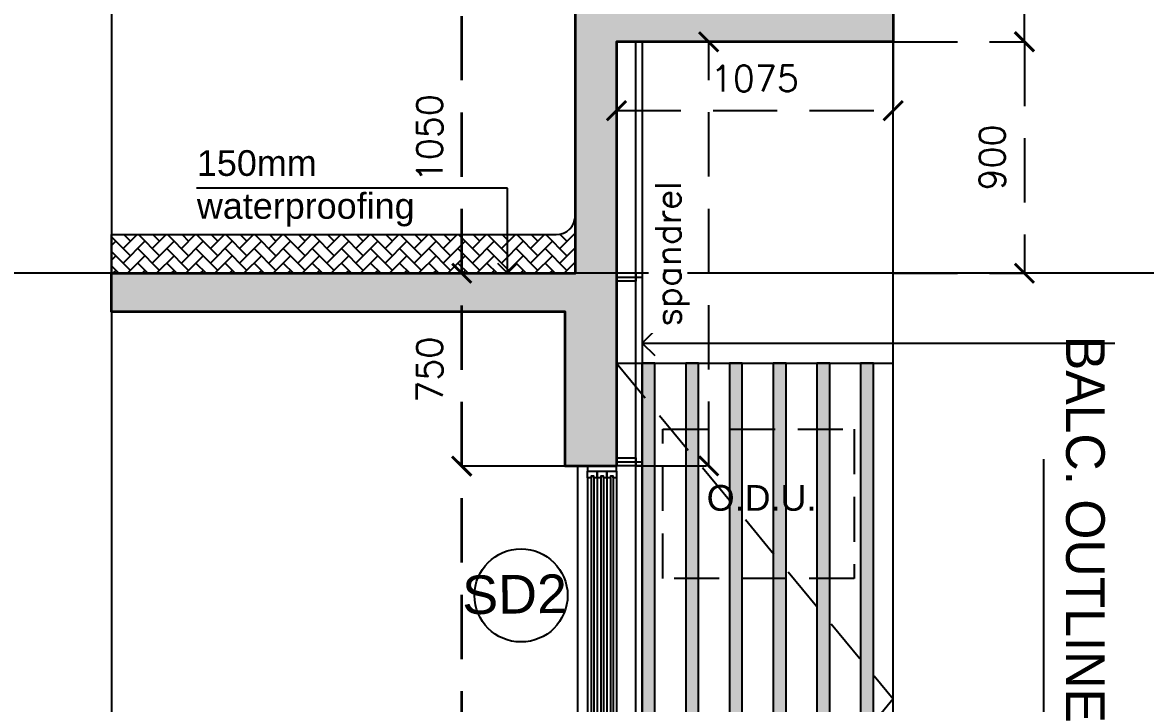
# Model space of a CAD drawing. Header units: millimetres. Extents: x 1066295 to 1300022, y -5734212 to -5454663.
# Drawn here: x 1138809 to 1143175, y -5592867 to -5590218 of the extents above; entities that cross this region are included whole.
import ezdxf
from ezdxf.enums import TextEntityAlignment as Align

# ---------------------------------------------------------------- set-up
doc = ezdxf.new("R2010")
doc.units = ezdxf.units.MM
doc.header["$LTSCALE"] = 1000
doc.header["$MEASUREMENT"] = 0
for name, pattern in [('AUDIT_D_120904163729-0', [0]), ('T9_PROFILE SECTIONS$0$( Hidden )', [0.375, 0.25, -0.125]), ('T9_PROFILE SECTIONS$0$AUDIT_D_120904163729-0', [0]), ('T9_PROFILE SECTIONS$0$HIDDEN', [0.375, 0.25, -0.125]), ('T9_PROFILE SECTIONS$0$HIDDEN2', [0.1875, 0.125, -0.0625]), ('T9_PROFILE SECTIONS$0$T10(T7 IS SIMILAR BUT MIRROR) - DIMENSION & TEXTING$0$HIDDEN', [0.375, 0.25, -0.125]), ('T9_PROFILE SECTIONS$0$T8_PROFILE SECTIONS$0$PHANTOM2', [1.25, 0.625, -0.125, 0.125, -0.125, 0.125, -0.125])]:
    doc.linetypes.add(name, pattern=pattern)
doc.layers.get('0').update_dxf_attribs({"linetype": 'AUDIT_D_120904163729-0'})
for name, color, linetype in [('T9_PROFILE SECTIONS$0$a-alu frame', 4, 'Continuous'), ('T9_PROFILE SECTIONS$0$a-ele', 8, 'Continuous'), ('T9_PROFILE SECTIONS$0$A-SUNK SLAB', 251, 'T9_PROFILE SECTIONS$0$AUDIT_D_120904163729-0'), ('T9_PROFILE SECTIONS$0$a-window', 5, 'Continuous'), ('T9_PROFILE SECTIONS$0$Elev 01', 8, 'Continuous'), ('T9_PROFILE SECTIONS$0$ELEV 5', 8, 'Continuous'), ('T9_PROFILE SECTIONS$0$HATCH 150', 8, 'Continuous'), ('T9_PROFILE SECTIONS$0$Leader', 2, 'T9_PROFILE SECTIONS$0$AUDIT_D_120904163729-0'), ('T9_PROFILE SECTIONS$0$LEVEL', 7, 'Continuous'), ('T9_PROFILE SECTIONS$0$T10(T7 IS SIMILAR BUT MIRROR) - DIMENSION & TEXTING$0$A-DIMENSIONS', 2, 'T9_PROFILE SECTIONS$0$T10(T7 IS SIMILAR BUT MIRROR) - DIMENSION & TEXTING$0$HIDDEN'), ('T9_PROFILE SECTIONS$0$T8_PROFILE SECTIONS$0$A-BUILDING LINE TURNS HERE', 252, 'T9_PROFILE SECTIONS$0$T8_PROFILE SECTIONS$0$PHANTOM2'), ('T9_PROFILE SECTIONS$0$TEXT ROOM', 7, 'Continuous'), ('T9_PROFILE SECTIONS$0$TYPICAL UNITS$0$a-door-no', 104, 'Continuous')]:
    doc.layers.add(name, color=color, linetype=linetype)
for name, color, linetype, lineweight in [('T9_PROFILE SECTIONS$0$A-DIMENSION', 2, 'Continuous', 35), ('T9_PROFILE SECTIONS$0$A-SLAB', 3, 'Continuous', 35), ('T9_PROFILE SECTIONS$0$a-Text', 4, 'Continuous', 0), ('T9_PROFILE SECTIONS$0$R0-18-10-2014-T1-1st Podium Floor Plan$0$Text', 7, 'Continuous', 0)]:
    doc.layers.add(name, color=color, linetype=linetype, lineweight=lineweight)
doc.styles.add('T9_PROFILE SECTIONS$0$ARIAL ARROW', font='arial.ttf')
doc.styles.add('T9_PROFILE SECTIONS$0$Romans 1', font='romans.shx', dxfattribs={"height": 100})
doc.styles.add('T9_PROFILE SECTIONS$0$STANDARD', font='GOTHIC.TTF')
doc.styles.add('T9_PROFILE SECTIONS$0$TYPICAL UNITS$0$LODHA STANDERD', font='sanss___.ttf')
doc.dimstyles.new('T9_PROFILE SECTIONS$0$ALPINE S', dxfattribs={"dimscale": 0, "dimtxt": 100, "dimasz": 75, "dimexe": 0, "dimexo": 0, "dimgap": 75, "dimtad": 1, "dimdec": 0, "dimzin": 0, "dimdsep": 46, "dimtxsty": 'T9_PROFILE SECTIONS$0$Romans 1', "dimblk": 'T9_PROFILE SECTIONS$0$_ArchTick', "dimcen": 0.09, "dimclrd": 256, "dimclre": 256, "dimclrt": 7, "dimadec": 0, "dimazin": 0, "dimtfac": 1, "dimtdec": 0, "dimtofl": 0, "dimtmove": 1, "dimatfit": 0, "dimldrblk": 'T9_PROFILE SECTIONS$0$_Open90', "dimfxl": 1, "dimtolj": 1, "dimtzin": 0, "dimarcsym": 0})

# ---------------------------------------------------------------- blocks, each defined once
blk = doc.blocks.new('T9_PROFILE SECTIONS$0$A$C04612184')
at = {"layer": 'T9_PROFILE SECTIONS$0$LEVEL', "color": 8, "linetype": 'T9_PROFILE SECTIONS$0$HIDDEN2', "ltscale": 5}
blk.add_line((89.81805045481178, 100.7149999309413), (-67.8270701303311, 100.7149999309413), dxfattribs=at)
blk = doc.blocks.new('T9_PROFILE SECTIONS$0$_ArchTick')
at = {"color": 0, "linetype": 'ByBlock', "const_width": 0.15}
blk.add_lwpolyline([(-0.5, -0.5), (0.5, 0.5)], dxfattribs=at)
blk = doc.blocks.new('*D286')
at = {"layer": 'T9_PROFILE SECTIONS$0$A-DIMENSION', "linetype": 'T9_PROFILE SECTIONS$0$HIDDEN', "lineweight": -2, "transparency": 16777216}
for p, q in [((1142463.057407923, -5588795.054033476), (1142262.165344767, -5588795.054033476)), ((1142463.057407923, -5589545.054033476), (1142262.165344767, -5589545.054033476))]:
    blk.add_line(p, q, dxfattribs=at)
at = {"layer": 'T9_PROFILE SECTIONS$0$A-DIMENSION', "linetype": 'T9_PROFILE SECTIONS$0$HIDDEN', "transparency": 16777216}
blk.add_line((1142262.165344767, -5589545.054033476), (1142262.165344767, -5588795.054033476), dxfattribs=at)
at = {"layer": 'T9_PROFILE SECTIONS$0$A-DIMENSION', "linetype": 'ByBlock', "transparency": 16777216, "xscale": 75, "yscale": 75, "zscale": 75}
for p, rotation in [((1142262.165344767, -5588795.054033476), 90), ((1142262.165344767, -5589545.054033476), 270)]:
    blk.add_blockref('T9_PROFILE SECTIONS$0$_ArchTick', p, dxfattribs=dict(at, rotation=rotation))
at = {"layer": 'T9_PROFILE SECTIONS$0$A-DIMENSION', "color": 7, "linetype": 'ByBlock', "transparency": 16777216, "insert": (1142137.165344766, -5589170.054033475), "char_height": 100, "attachment_point": 5, "rotation": 90, "style": 'T9_PROFILE SECTIONS$0$Romans 1'}
blk.add_mtext('\\A1;750', dxfattribs=at)
blk = doc.blocks.new('T9_PROFILE SECTIONS$0$_Open90')
at = {"color": 0, "linetype": 'ByBlock', "lineweight": -2}
for p, q in [((0, 0), (-1, 0)), ((-0.5, 0.5), (0, 0)), ((0, 0), (-0.5, -0.5))]:
    blk.add_line(p, q, dxfattribs=at)
blk = doc.blocks.new('T9_PROFILE SECTIONS$0$TYPICAL UNITS$0$B-flat-33')
at = {"layer": 'T9_PROFILE SECTIONS$0$TYPICAL UNITS$0$a-door-no'}
blk.add_ellipse((14107.61507096316, 1401.53111237858), major_axis=(0.02899166201322233, -181.0162510421596), ratio=0.9999894850701674, dxfattribs=at)
at = {"layer": 'T9_PROFILE SECTIONS$0$TYPICAL UNITS$0$a-door-no', "style": 'T9_PROFILE SECTIONS$0$TYPICAL UNITS$0$LODHA STANDERD', "oblique": 1.577147961390024e-05, "width": 0.9999894886737732}
blk.add_attdef('OP1', text='', height=149.9999997297267, rotation=0.7592242381622432, dxfattribs=at).set_placement((14117.02385249914, 1331.605178014608), align=Align.CENTER)
blk = doc.blocks.new('*D293')
at = {"layer": 'T9_PROFILE SECTIONS$0$A-DIMENSION', "linetype": 'T9_PROFILE SECTIONS$0$HIDDEN', "lineweight": -2, "transparency": 16777216}
for p, q in [((1142663.949498663, -5589545.054033822), (1142262.165372352, -5589545.054033822)), ((1142663.949499941, -5591795.054033622), (1142262.165372352, -5591795.054033622))]:
    blk.add_line(p, q, dxfattribs=at)
at = {"layer": 'T9_PROFILE SECTIONS$0$A-DIMENSION', "linetype": 'T9_PROFILE SECTIONS$0$HIDDEN', "transparency": 16777216}
blk.add_line((1142262.165372352, -5591795.054033622), (1142262.165372352, -5589545.054033822), dxfattribs=at)
at = {"layer": 'T9_PROFILE SECTIONS$0$A-DIMENSION', "linetype": 'ByBlock', "transparency": 16777216, "xscale": 75, "yscale": 75, "zscale": 75}
for p, rotation in [((1142262.165372352, -5589545.054033822), 90), ((1142262.165372352, -5591795.054033622), 270)]:
    blk.add_blockref('T9_PROFILE SECTIONS$0$_ArchTick', p, dxfattribs=dict(at, rotation=rotation))
at = {"layer": 'T9_PROFILE SECTIONS$0$A-DIMENSION', "color": 7, "linetype": 'ByBlock', "transparency": 16777216, "insert": (1142137.16537235, -5590670.054033721), "char_height": 100, "attachment_point": 5, "rotation": 90, "style": 'T9_PROFILE SECTIONS$0$Romans 1'}
blk.add_mtext('\\A1;2250', dxfattribs=at)
blk = doc.blocks.new('*D294')
at = {"layer": 'T9_PROFILE SECTIONS$0$A-DIMENSION', "linetype": 'T9_PROFILE SECTIONS$0$HIDDEN', "lineweight": -2, "transparency": 16777216}
for p, q in [((1142463.05763383, -5587745.073302362), (1142262.165570675, -5587745.073302362)), ((1142463.05763383, -5588795.054501818), (1142262.165570675, -5588795.054501818))]:
    blk.add_line(p, q, dxfattribs=at)
at = {"layer": 'T9_PROFILE SECTIONS$0$A-DIMENSION', "linetype": 'T9_PROFILE SECTIONS$0$HIDDEN', "transparency": 16777216}
blk.add_line((1142262.165570675, -5588795.054501818), (1142262.165570675, -5587745.073302362), dxfattribs=at)
at = {"layer": 'T9_PROFILE SECTIONS$0$A-DIMENSION', "linetype": 'ByBlock', "transparency": 16777216, "xscale": 75, "yscale": 75, "zscale": 75}
for p, rotation in [((1142262.165570675, -5587745.073302362), 90), ((1142262.165570675, -5588795.054501818), 270)]:
    blk.add_blockref('T9_PROFILE SECTIONS$0$_ArchTick', p, dxfattribs=dict(at, rotation=rotation))
at = {"layer": 'T9_PROFILE SECTIONS$0$A-DIMENSION', "color": 7, "linetype": 'ByBlock', "transparency": 16777216, "insert": (1142137.165570673, -5588270.063902089), "char_height": 100, "attachment_point": 5, "rotation": 90, "style": 'T9_PROFILE SECTIONS$0$Romans 1'}
blk.add_mtext('\\A1;1050', dxfattribs=at)
blk = doc.blocks.new('*D296')
at = {"layer": 'T9_PROFILE SECTIONS$0$T10(T7 IS SIMILAR BUT MIRROR) - DIMENSION & TEXTING$0$A-DIMENSIONS', "linetype": 'T9_PROFILE SECTIONS$0$HIDDEN', "lineweight": -2, "transparency": 16777216}
for p, q in [((1143938.949485512, -5587895.121548835), (1144449.588800695, -5587895.121548835)), ((1143938.949485463, -5588795.054026111), (1144449.588800695, -5588795.054026111))]:
    blk.add_line(p, q, dxfattribs=at)
at = {"layer": 'T9_PROFILE SECTIONS$0$T10(T7 IS SIMILAR BUT MIRROR) - DIMENSION & TEXTING$0$A-DIMENSIONS', "lineweight": -2, "transparency": 16777216}
blk.add_line((1144449.588800695, -5587895.121548835), (1144449.588800695, -5588795.054026111), dxfattribs=at)
at = {"layer": 'T9_PROFILE SECTIONS$0$T10(T7 IS SIMILAR BUT MIRROR) - DIMENSION & TEXTING$0$A-DIMENSIONS', "linetype": 'ByBlock', "lineweight": -2, "transparency": 16777216, "xscale": 75, "yscale": 75, "zscale": 75}
for p, rotation in [((1144449.588800695, -5587895.121548835), 90), ((1144449.588800695, -5588795.054026111), 270)]:
    blk.add_blockref('T9_PROFILE SECTIONS$0$_ArchTick', p, dxfattribs=dict(at, rotation=rotation))
at = {"layer": 'T9_PROFILE SECTIONS$0$T10(T7 IS SIMILAR BUT MIRROR) - DIMENSION & TEXTING$0$A-DIMENSIONS', "color": 7, "linetype": 'ByBlock', "transparency": 16777216, "insert": (1144324.588800694, -5588345.087787472), "char_height": 100, "attachment_point": 5, "rotation": 90, "style": 'T9_PROFILE SECTIONS$0$Romans 1', "bg_fill": 3, "box_fill_scale": 1.25, "bg_fill_color": 256, "bg_fill_true_color": 13158600, "bg_fill_transparency": 0}
blk.add_mtext('\\A1;900', dxfattribs=at)
blk = doc.blocks.new('*D297')
at = {"layer": 'T9_PROFILE SECTIONS$0$T10(T7 IS SIMILAR BUT MIRROR) - DIMENSION & TEXTING$0$A-DIMENSIONS', "linetype": 'T9_PROFILE SECTIONS$0$HIDDEN', "lineweight": -2, "transparency": 16777216}
for p, q in [((1143938.949485463, -5586795.613455907), (1144449.588800695, -5586795.613455907)), ((1143938.949485512, -5587895.121548835), (1144449.588800695, -5587895.121548835))]:
    blk.add_line(p, q, dxfattribs=at)
at = {"layer": 'T9_PROFILE SECTIONS$0$T10(T7 IS SIMILAR BUT MIRROR) - DIMENSION & TEXTING$0$A-DIMENSIONS', "lineweight": -2, "transparency": 16777216}
blk.add_line((1144449.588800695, -5587895.121548835), (1144449.588800695, -5586795.613455907), dxfattribs=at)
at = {"layer": 'T9_PROFILE SECTIONS$0$T10(T7 IS SIMILAR BUT MIRROR) - DIMENSION & TEXTING$0$A-DIMENSIONS', "linetype": 'ByBlock', "lineweight": -2, "transparency": 16777216, "xscale": 75, "yscale": 75, "zscale": 75}
for p, rotation in [((1144449.588800695, -5586795.613455907), 90), ((1144449.588800695, -5587895.121548835), 270)]:
    blk.add_blockref('T9_PROFILE SECTIONS$0$_ArchTick', p, dxfattribs=dict(at, rotation=rotation))
at = {"layer": 'T9_PROFILE SECTIONS$0$T10(T7 IS SIMILAR BUT MIRROR) - DIMENSION & TEXTING$0$A-DIMENSIONS', "color": 7, "linetype": 'ByBlock', "transparency": 16777216, "insert": (1144324.588800694, -5587345.367502371), "char_height": 100, "attachment_point": 5, "rotation": 90, "style": 'T9_PROFILE SECTIONS$0$Romans 1', "bg_fill": 3, "box_fill_scale": 1.25, "bg_fill_color": 256, "bg_fill_true_color": 13158600, "bg_fill_transparency": 0}
blk.add_mtext('\\A1;1100', dxfattribs=at)
blk = doc.blocks.new('*D299')
at = {"layer": 'T9_PROFILE SECTIONS$0$T10(T7 IS SIMILAR BUT MIRROR) - DIMENSION & TEXTING$0$A-DIMENSIONS', "linetype": 'T9_PROFILE SECTIONS$0$HIDDEN', "lineweight": -2, "transparency": 16777216}
for p, q in [((1142863.949472351, -5587895.121548831), (1142863.949472351, -5588162.937791999)), ((1143938.949485509, -5587895.121548833), (1143938.949485509, -5588162.937791999))]:
    blk.add_line(p, q, dxfattribs=at)
at = {"layer": 'T9_PROFILE SECTIONS$0$T10(T7 IS SIMILAR BUT MIRROR) - DIMENSION & TEXTING$0$A-DIMENSIONS', "lineweight": -2, "transparency": 16777216}
blk.add_line((1142863.949472351, -5588162.937791999), (1143938.949485509, -5588162.937791999), dxfattribs=at)
at = {"layer": 'T9_PROFILE SECTIONS$0$T10(T7 IS SIMILAR BUT MIRROR) - DIMENSION & TEXTING$0$A-DIMENSIONS', "linetype": 'ByBlock', "lineweight": -2, "transparency": 16777216, "xscale": 75, "yscale": 75, "zscale": 75, "rotation": 180}
blk.add_blockref('T9_PROFILE SECTIONS$0$_ArchTick', (1142863.949472351, -5588162.937791999), dxfattribs=at)
at = {"layer": 'T9_PROFILE SECTIONS$0$T10(T7 IS SIMILAR BUT MIRROR) - DIMENSION & TEXTING$0$A-DIMENSIONS', "linetype": 'ByBlock', "lineweight": -2, "transparency": 16777216, "xscale": 75, "yscale": 75, "zscale": 75}
blk.add_blockref('T9_PROFILE SECTIONS$0$_ArchTick', (1143938.949485509, -5588162.937791999), dxfattribs=at)
at = {"layer": 'T9_PROFILE SECTIONS$0$T10(T7 IS SIMILAR BUT MIRROR) - DIMENSION & TEXTING$0$A-DIMENSIONS', "color": 7, "linetype": 'ByBlock', "transparency": 16777216, "insert": (1143401.44947893, -5588037.937791999), "char_height": 100, "attachment_point": 5, "style": 'T9_PROFILE SECTIONS$0$Romans 1', "bg_fill": 3, "box_fill_scale": 1.25, "bg_fill_color": 256, "bg_fill_true_color": 13158600, "bg_fill_transparency": 0}
blk.add_mtext('\\A1;1075', dxfattribs=at)
blk = doc.blocks.new('*D304')
at = {"layer": 'T9_PROFILE SECTIONS$0$T10(T7 IS SIMILAR BUT MIRROR) - DIMENSION & TEXTING$0$A-DIMENSIONS', "linetype": 'T9_PROFILE SECTIONS$0$HIDDEN', "lineweight": -2, "transparency": 16777216}
for p, q in [((1142963.981636006, -5587895.121548833), (1143222.162194503, -5587895.121548833)), ((1142963.981636003, -5589544.330346163), (1143222.162194503, -5589544.330346163))]:
    blk.add_line(p, q, dxfattribs=at)
at = {"layer": 'T9_PROFILE SECTIONS$0$T10(T7 IS SIMILAR BUT MIRROR) - DIMENSION & TEXTING$0$A-DIMENSIONS', "lineweight": -2, "transparency": 16777216}
blk.add_line((1143222.162194503, -5589544.330346163), (1143222.162194503, -5587895.121548833), dxfattribs=at)
at = {"layer": 'T9_PROFILE SECTIONS$0$T10(T7 IS SIMILAR BUT MIRROR) - DIMENSION & TEXTING$0$A-DIMENSIONS', "linetype": 'ByBlock', "lineweight": -2, "transparency": 16777216, "xscale": 75, "yscale": 75, "zscale": 75}
for p, rotation in [((1143222.162194503, -5587895.121548833), 90), ((1143222.162194503, -5589544.330346163), 270)]:
    blk.add_blockref('T9_PROFILE SECTIONS$0$_ArchTick', p, dxfattribs=dict(at, rotation=rotation))
at = {"layer": 'T9_PROFILE SECTIONS$0$T10(T7 IS SIMILAR BUT MIRROR) - DIMENSION & TEXTING$0$A-DIMENSIONS', "color": 7, "linetype": 'ByBlock', "transparency": 16777216, "insert": (1143080.495527835, -5588719.725947497), "char_height": 100, "attachment_point": 5, "rotation": 90, "style": 'T9_PROFILE SECTIONS$0$Romans 1', "bg_fill": 3, "box_fill_scale": 1.25, "bg_fill_color": 256, "bg_fill_true_color": 13158600, "bg_fill_transparency": 0}
blk.add_mtext('\\A1;spandrel', dxfattribs=at)
blk = doc.blocks.new('T9_PROFILE SECTIONS$0$window with railing')
at = {"layer": 'T9_PROFILE SECTIONS$0$a-ele'}
blk.add_lwpolyline([(-11244.8753560856, -340863.6866648021), (-11244.8753560856, -338663.6867499707)], dxfattribs=at)
at = {"layer": 'T9_PROFILE SECTIONS$0$a-window', "color": 250}
for p, q in [((-11394.8753560856, -338708.6867806237), (-11394.8753560856, -340818.6867802009)), ((-11381.60035608523, -338708.6867806242), (-11381.60035608616, -340818.6867802023)), ((-11371.60035608523, -338708.6867806242), (-11371.60035608616, -340818.6867802023))]:
    blk.add_line(p, q, dxfattribs=at)
at = {"layer": 'T9_PROFILE SECTIONS$0$a-window', "color": 1}
for p, q in [((-11357.3753560856, -338708.6867806242), (-11357.3753560856, -340818.6867802023)), ((-11319.8753560856, -338708.6867806242), (-11319.8753560856, -340818.6867802023)), ((-11319.8753560856, -338708.6867806237), (-11319.8753560856, -340818.6867802014)), ((-11282.3753560856, -338708.6867806237), (-11282.3753560856, -340818.6867802014))]:
    blk.add_line(p, q, dxfattribs=at)
at = {"layer": 'T9_PROFILE SECTIONS$0$a-window', "color": 5}
for p, q in [((-11344.10035608616, -338708.6867806242), (-11344.10035608616, -340818.6867802009)), ((-11334.10035608523, -338708.6867806242), (-11334.10035608616, -340818.6867802014)), ((-11306.60035608616, -338708.6867806242), (-11306.60035608616, -340818.6867802009)), ((-11296.60035608523, -338708.6867806242), (-11296.60035608616, -340818.6867802014))]:
    blk.add_line(p, q, dxfattribs=at)
at = {"layer": 'T9_PROFILE SECTIONS$0$a-window', "color": 4}
for points in [[(-11394.87535608653, -338683.6867806247), (-11394.87535608653, -338663.6867806247), (-11282.3753560856, -338663.6867806242), (-11282.3753560856, -338683.6867806242)], [(-11371.60035608523, -338708.6867806242), (-11357.3753560856, -338708.6867806242), (-11357.3753560856, -338683.6867806242), (-11394.87535608653, -338683.6867806247), (-11394.8753560856, -338708.6867806237), (-11381.60035608523, -338708.6867806242), (-11381.60035608523, -338702.6867806237), (-11371.60035608523, -338702.6867806242)], [(-11334.10035608523, -338708.6867806242), (-11319.8753560856, -338708.6867806237), (-11319.8753560856, -338683.6867806242), (-11357.3753560856, -338683.6867806242), (-11357.3753560856, -338708.6867806242), (-11344.10035608616, -338708.6867806242), (-11344.10035608523, -338702.6867806237), (-11334.10035608523, -338702.6867806242)], [(-11296.60035608523, -338708.6867806242), (-11282.3753560856, -338708.6867806237), (-11282.3753560856, -338683.6867806242), (-11319.8753560856, -338683.6867806242), (-11319.8753560856, -338708.6867806242), (-11306.60035608616, -338708.6867806242), (-11306.60035608523, -338702.6867806237), (-11296.60035608523, -338702.6867806242)], [(-11371.60035608616, -340818.6867802023), (-11357.3753560856, -340818.6867802023), (-11357.3753560856, -340843.6867802023), (-11394.8753560856, -340843.6867802023), (-11394.8753560856, -340818.6867802019), (-11381.60035608616, -340818.6867802023), (-11381.60035608523, -340824.6867802023), (-11371.60035608616, -340824.6867802023)], [(-11334.10035608616, -340818.6867802014), (-11319.8753560856, -340818.6867802014), (-11319.8753560856, -340843.6867802019), (-11357.3753560856, -340843.6867802023), (-11357.3753560856, -340818.6867802023), (-11344.10035608616, -340818.6867802023), (-11344.10035608616, -340824.6867802014), (-11334.10035608523, -340824.6867802014)], [(-11296.60035608616, -340818.6867802014), (-11282.3753560856, -340818.6867802014), (-11282.3753560856, -340843.6867802019), (-11319.8753560856, -340843.6867802023), (-11319.8753560856, -340818.6867802023), (-11306.60035608616, -340818.6867802023), (-11306.60035608616, -340824.6867802014), (-11296.60035608523, -340824.6867802014)], [(-11394.8753560856, -340863.6867495488), (-11394.8753560856, -340843.6867495488), (-11282.3753560856, -340843.6867802019), (-11282.3753560856, -340863.6867802019)]]:
    blk.add_lwpolyline(points, close=True, dxfattribs=at)
blk = doc.blocks.new('T9_PROFILE SECTIONS')
at = {"layer": 'T9_PROFILE SECTIONS$0$A-SUNK SLAB', "linetype": 'ByBlock'}
h = blk.add_hatch(dxfattribs=at)
h.set_pattern_fill('AR-HBONE', color=256, scale=10, angle=450)
h.set_pattern_definition([(224.9999999999999, (-4543816.498342992, -7467277.987953969), (-4.124840134256463e-14, -56.5685424949238), [120, -40]), (314.9999999999999, (-4543844.782614241, -7467306.272225219), (-4.124840134256463e-14, -56.5685424949238), [120, -40])])
edge = h.paths.add_edge_path()
edge.add_line((1142703.898009553, -5588795.054003346), (1140900.575663387, -5588795.054003346))
edge.add_line((1140900.575663387, -5588795.054003346), (1140900.575663387, -5588645.054002993))
edge.add_line((1140900.575663387, -5588645.054002993), (1142628.952891347, -5588645.054002993))
edge.add_arc((1142628.897947949, -5588570.054022941), 75.00000017712608, 270.0419736677481, 360.0000000000444)
edge.add_line((1142703.897948127, -5588570.054022941), (1142703.898009553, -5588795.054003346))
at = {"layer": 'T9_PROFILE SECTIONS$0$HATCH 150'}
h = blk.add_hatch(color=8, dxfattribs=at)
h.dxf.hatch_style = 1
h.paths.add_polyline_path([(1140900.575663387, -5588795.054031528), (1142703.898009553, -5588795.054574707), (1142703.898009494, -5587745.073302753), (1143778.893457803, -5587745.073302753), (1143778.893457799, -5585490.191882435), (1144369.087790892, -5585490.247558927), (1144369.087790892, -5585590.279722977), (1144244.04758583, -5585590.279722977), (1144244.04758583, -5586470.561196125), (1144093.999339754, -5586470.561196125), (1144093.999339754, -5586695.56071005), (1144144.015421779, -5586695.56071005), (1144144.015421779, -5586795.613455906), (1143938.949485462, -5586795.613455906), (1143938.949485509, -5587895.121548833), (1142863.949472351, -5587895.121548831), (1142863.949472357, -5589545.05406389), (1142663.949471078, -5589545.054033821), (1142663.949472356, -5588945.05416597), (1140900.575663098, -5588945.05416597)])
at = {"layer": 'T9_PROFILE SECTIONS$0$A-SLAB', "linetype": 'ByBlock'}
blk.add_lwpolyline([(1140900.575663387, -5588795.054031528), (1142703.898009553, -5588795.054574707), (1142703.898009494, -5587745.073302753), (1143778.893457803, -5587745.073302753), (1143778.893457799, -5585490.191882435), (1144369.087790892, -5585490.247558927), (1144369.087790892, -5585590.279722977), (1144244.04758583, -5585590.279722977), (1144244.04758583, -5586470.561196125), (1144093.999339754, -5586470.561196125), (1144093.999339754, -5586695.56071005), (1144144.015421779, -5586695.56071005), (1144144.015421779, -5586795.613455906), (1143938.949485462, -5586795.613455906), (1143938.949485509, -5587895.121548833), (1142863.949472351, -5587895.121548831), (1142863.949472357, -5589545.05406389), (1142663.949471078, -5589545.054033821), (1142663.949472356, -5588945.05416597), (1140900.575663098, -5588945.05416597)], close=True, dxfattribs=at)
at = {"layer": 'T9_PROFILE SECTIONS$0$A-SUNK SLAB', "linetype": 'ByBlock'}
blk.add_lwpolyline([(1142703.898009553, -5588795.054003346), (1140900.575663387, -5588795.054003346), (1140900.575663387, -5588645.054002993), (1142628.952891347, -5588645.054002993, 0.4139990113131126), (1142703.897948127, -5588570.054022941)], format="xyb", close=True, dxfattribs=at)
at = {"layer": 'T9_PROFILE SECTIONS$0$a-window', "linetype": 'ByBlock'}
for p, q in [((1142863.949471974, -5588809.960192274, -0.1457770479683849), (1142963.981636002, -5588809.960192274, -0.1457770479683849)), ((1142863.949471975, -5589528.459259719), (1142963.981636002, -5589528.459259719))]:
    blk.add_line(p, q, dxfattribs=at)
at = {"layer": 'T9_PROFILE SECTIONS$0$a-window', "linetype": 'ByBlock', "elevation": -0.1457770480572556}
for points in [[(1142963.981636003, -5589544.330346161), (1142938.97359499, -5589544.330346161), (1142938.973594989, -5587895.121548831), (1142963.981636001, -5587895.121548831)], [(1142938.973594989, -5588825.831274645), (1142863.949471974, -5588825.831274645), (1142863.949471974, -5588794.089109903), (1142938.973594989, -5588794.089109903)], [(1142963.981636004, -5591745.037952102), (1142938.973594991, -5591745.037952102), (1142938.97359499, -5589544.330343447), (1142963.981636004, -5589544.330343447)]]:
    blk.add_lwpolyline(points, close=True, dxfattribs=at)
at = {"layer": 'T9_PROFILE SECTIONS$0$a-window', "linetype": 'ByBlock'}
blk.add_lwpolyline([(1142938.97359499, -5589544.33034209), (1142863.949471975, -5589544.33034209), (1142863.949471975, -5589512.588177348), (1142938.97359499, -5589512.588177348)], close=True, dxfattribs=at)
at = {"layer": 'T9_PROFILE SECTIONS$0$Elev 01', "linetype": 'ByBlock'}
for points in [[(1143352.860526702, -5589145.054034228), (1143302.860526702, -5589145.054034228), (1143302.860526702, -5591755.054033197), (1143352.860526702, -5591755.054033197)], [(1143522.860526703, -5589145.054034228), (1143472.860526703, -5589145.054034228), (1143472.860526703, -5591755.054033197), (1143522.860526703, -5591755.054033197)], [(1143692.860526704, -5589145.054034228), (1143642.860526704, -5589145.054034228), (1143642.860526704, -5591755.054033197), (1143692.860526704, -5591755.054033197)], [(1143862.860526705, -5589145.054034228), (1143812.860526705, -5589145.054034228), (1143812.860526705, -5591755.054033197), (1143862.860526705, -5591755.054033197)]]:
    blk.add_lwpolyline(points, close=True, dxfattribs=at)
at = {"layer": 'T9_PROFILE SECTIONS$0$ELEV 5', "ltscale": 0.7}
blk.add_line((1143938.949485512, -5591795.054033619), (1143938.949485512, -5587895.121548833), dxfattribs=at)
at = {"layer": 'T9_PROFILE SECTIONS$0$T10(T7 IS SIMILAR BUT MIRROR) - DIMENSION & TEXTING$0$A-DIMENSIONS', "linetype": 'ByBlock', "elevation": -0.01002673903355064}
blk.add_lwpolyline([(1140900.575674984, -5584644.999995032), (1140900.575674984, -5633374.322757307), (1140696.198748714, -5633374.322757307), (1140696.198748714, -5633452.782316091), (1141256.450804991, -5633452.782316091), (1141256.450804991, -5633567.819198403), (1140900.575674984, -5633567.819198403), (1140900.575674984, -5676585.785493043)], dxfattribs=at)
at = {"layer": 'T9_PROFILE SECTIONS$0$T8_PROFILE SECTIONS$0$A-BUILDING LINE TURNS HERE', "ltscale": 2}
blk.add_line((1144523.949478786, -5589517.631693868), (1144523.949478786, -5679767.076599244), dxfattribs=at)
at = {"layer": 'T9_PROFILE SECTIONS$0$a-alu frame', "linetype": 'Continuous', "xscale": -1}
blk.add_blockref('T9_PROFILE SECTIONS$0$window with railing', (1131469.074121423, -5250881.367283266), dxfattribs=at)
at = {"layer": 'T9_PROFILE SECTIONS$0$LEVEL', "linetype": 'ByBlock', "xscale": 1000, "yscale": 1000, "zscale": 1000}
blk.add_blockref('T9_PROFILE SECTIONS$0$A$C04612184', (1171279.544339621, -5689510.053962467, -0.01002673902358399), dxfattribs=at)
at = {"layer": 'T9_PROFILE SECTIONS$0$TEXT ROOM', "ltscale": 0.1}
ref = blk.add_blockref('T9_PROFILE SECTIONS$0$TYPICAL UNITS$0$B-flat-33', (1128385.074200924, -5591449.293351272), dxfattribs=at)
ref.add_attrib('OP1', 'SD2', dxfattribs={"layer": 'T9_PROFILE SECTIONS$0$TYPICAL UNITS$0$a-door-no', "height": 149.9999997297267, "rotation": 0.7592242382073789, "style": 'T9_PROFILE SECTIONS$0$TYPICAL UNITS$0$LODHA STANDERD', "oblique": 1.577147961390024e-05, "width": 0.9999894886737734}).set_placement((1142468.562255832, -5590118.132580867), align=Align.CENTER)
at = {"layer": 'T9_PROFILE SECTIONS$0$a-Text', "linetype": 'ByBlock', "insert": (1144761.632058467, -5590543.377170719), "char_height": 150, "width": 4718.082943184767, "attachment_point": 3, "rotation": 270, "style": 'T9_PROFILE SECTIONS$0$STANDARD'}
blk.add_mtext('BALC. OUTLINE ', dxfattribs=at)
at = {"layer": 'T9_PROFILE SECTIONS$0$R0-18-10-2014-T1-1st Podium Floor Plan$0$Text', "style": 'T9_PROFILE SECTIONS$0$ARIAL ARROW'}
for s, insert, char_height, width, attachment_point in [('150mm waterproofing', (1141232.599699796, -5588613.530969997), 100, 1133.401091405184, 7), ('O.D.U.', (1143214.327585303, -5589618.54776499), 100.0000000000001, 1133.401091405185, 1)]:
    blk.add_mtext(s, dxfattribs=dict(at, insert=insert, char_height=char_height, width=width, attachment_point=attachment_point))
at = {"layer": 'T9_PROFILE SECTIONS$0$A-DIMENSION', "linetype": 'ByBlock'}
for base, p1, p2, picture, middle in [((1142262.165570675, -5587745.073302362, -0.4304473746008346), (1142463.05763383, -5588795.054501817, -0.4304473746008346), (1142463.05763383, -5587745.07330236, -0.430447374600831), '*D294', (1142137.165570673, -5588270.063902089, -0.4304473746008346)), ((1142262.165344767, -5588795.054033476, -0.4204206369897354), (1142463.057407922, -5589545.054033474, -0.4204206369897354), (1142463.057407922, -5588795.054033474, -0.4406677566910318), '*D286', (1142137.165344766, -5589170.054033475, -0.4204206369897354)), ((1142262.165372352, -5589545.054033822, 0.01002673761109921), (1142663.94949994, -5591795.05403362, 0.01002673761109921), (1142663.949498663, -5589545.054033821, -0.01022038209019727), '*D293', (1142137.16537235, -5590670.054033721, 0.01002673761109921))]:
    dim = blk.add_linear_dim(base=base, p1=p1, p2=p2, angle=90, dimstyle='T9_PROFILE SECTIONS$0$ALPINE S', override={"dimscale": 1, "dimfxl": 5, "dimlwd": 65535, "dimarcsym": 1}, dxfattribs=at)
    dim.commit()
    dim.dimension.update_dxf_attribs({"geometry": picture, "text_midpoint": middle})
at = {"layer": 'T9_PROFILE SECTIONS$0$Leader'}
for points, override in [([(1142439.521271559, -5588795.054033929, -0.4304473760232977), (1142439.52127156, -5588464.134544231, -0.4304473760232977), (1141230.902662341, -5588464.134544231, -0.4304473760232977)], {"dimscale": 1, "dimtad": 0}), ([(1142963.981636002, -5589066.641033681, -0.02024711970128928), (1144801.596474549, -5589066.64103368, -0.02024711970128927)], {"dimscale": 1, "dimasz": 100, "dimtad": 0, "dimclrd": 256})]:
    blk.add_leader(points, dimstyle='T9_PROFILE SECTIONS$0$ALPINE S', override=override, dxfattribs=at)
at = {"layer": 'T9_PROFILE SECTIONS$0$T10(T7 IS SIMILAR BUT MIRROR) - DIMENSION & TEXTING$0$A-DIMENSIONS', "linetype": 'ByBlock'}
dim = blk.add_linear_dim(base=(1144449.588800695, -5588795.054026111), p1=(1143938.949485512, -5587895.121548833), p2=(1143938.949485462, -5588795.054026109), angle=90, dimstyle='T9_PROFILE SECTIONS$0$ALPINE S', override={"dimscale": 1, "dimfxl": 5, "dimtfill": 1, "dimarcsym": 1}, dxfattribs=at)
dim.commit()
dim.dimension.update_dxf_attribs({"geometry": '*D296', "text_midpoint": (1144324.588800694, -5588345.087787472)})
dim = blk.add_linear_dim(base=(1144449.588800695, -5586795.613455907), p1=(1143938.949485512, -5587895.121548833), p2=(1143938.949485462, -5586795.613455906), angle=270, dimstyle='T9_PROFILE SECTIONS$0$ALPINE S', override={"dimscale": 1, "dimfxl": 5, "dimtfill": 1, "dimarcsym": 1}, dxfattribs=at)
dim.commit()
dim.dimension.update_dxf_attribs({"geometry": '*D297', "text_midpoint": (1144324.588800694, -5587345.367502371)})
dim = blk.add_linear_dim(base=(1143938.949485509, -5588162.937791999), p1=(1142863.949472351, -5587895.121548831), p2=(1143938.949485509, -5587895.121548833), dimstyle='T9_PROFILE SECTIONS$0$ALPINE S', override={"dimscale": 1, "dimfxl": 5, "dimtfill": 1, "dimarcsym": 1}, dxfattribs=at)
dim.commit()
dim.dimension.update_dxf_attribs({"geometry": '*D299', "text_midpoint": (1143401.44947893, -5588037.937791999)})
dim = blk.add_linear_dim(base=(1143222.162194503, -5587895.121548833), p1=(1142963.981636003, -5589544.330346161, -0.1457770480572556), p2=(1142963.981636005, -5587895.121548831), angle=90, text='spandrel', dimstyle='T9_PROFILE SECTIONS$0$ALPINE S', override={"dimscale": 1, "dimfxl": 5, "dimtfill": 1, "dimarcsym": 1}, dxfattribs=at)
dim.commit()
dim.dimension.update_dxf_attribs({"geometry": '*D304', "text_midpoint": (1143080.495527835, -5588719.725947497)})
at = {"layer": 'T9_PROFILE SECTIONS$0$ELEV 5', "ltscale": 0.7}
h = blk.add_hatch(color=256, dxfattribs=at)
h.dxf.hatch_style = 1
h.paths.add_polyline_path([(1143862.860526705, -5589145.054034228), (1143812.860526705, -5589145.054034228), (1143812.860526705, -5591755.054033197), (1143862.860526705, -5591755.054033197)])
h.paths.add_polyline_path([(1143692.860526704, -5589145.054034228), (1143642.860526704, -5589145.054034228), (1143642.860526704, -5591755.054033197), (1143692.860526704, -5591755.054033197)])
h.paths.add_polyline_path([(1143522.860526703, -5589145.054034228), (1143472.860526703, -5589145.054034228), (1143472.860526703, -5591755.054033197), (1143522.860526703, -5591755.054033197)])
h.paths.add_polyline_path([(1143352.860526702, -5589145.054034228), (1143302.860526702, -5589145.054034228), (1143302.860526702, -5591755.054033197), (1143352.860526702, -5591755.054033197)])
h.paths.add_polyline_path([(1143182.860526701, -5589145.054034228), (1143132.860526701, -5589145.054034228), (1143132.860526701, -5591755.054033197), (1143182.860526701, -5591755.054033197)])
h.paths.add_polyline_path([(1143012.8605267, -5589145.054034228), (1142962.8605267, -5589145.054034228), (1142962.8605267, -5591755.054033197), (1143012.8605267, -5591755.054033197)])
at = {"layer": 'T9_PROFILE SECTIONS$0$Elev 01', "linetype": 'ByBlock'}
for points in [[(1143012.8605267, -5589145.054034228), (1142962.8605267, -5589145.054034228), (1142962.8605267, -5591755.054033197), (1143012.8605267, -5591755.054033197)], [(1143182.860526701, -5589145.054034228), (1143132.860526701, -5589145.054034228), (1143132.860526701, -5591755.054033197), (1143182.860526701, -5591755.054033197)]]:
    blk.add_lwpolyline(points, close=True, dxfattribs=at)
at = {"layer": 'T9_PROFILE SECTIONS$0$ELEV 5', "linetype": 'T9_PROFILE SECTIONS$0$( Hidden )', "ltscale": 0.7}
blk.add_lwpolyline([(1142863.94949994, -5589145.054033654), (1143938.949477508, -5590450.054033713), (1142863.949477508, -5591755.054033197)], dxfattribs=at)
at = {"layer": 'T9_PROFILE SECTIONS$0$ELEV 5', "ltscale": 0.7}
blk.add_lwpolyline([(1142863.94949994, -5589145.054033654), (1143938.949485512, -5589145.054033654)], dxfattribs=at)
at = {"layer": 'T9_PROFILE SECTIONS$0$ELEV 5', "linetype": 'T9_PROFILE SECTIONS$0$( Hidden )', "ltscale": 0.7}
blk.add_lwpolyline([(1143043.662194502, -5589401.499995032), (1143787.662194502, -5589401.499995032), (1143787.662194502, -5589981.499995032), (1143043.662194502, -5589981.499995032)], close=True, dxfattribs=at)

msp = doc.modelspace()

# ---------------------------------------------------------------- block references
at = {"linetype": 'ByBlock'}
msp.add_blockref('T9_PROFILE SECTIONS', (-1745.208350555273, -2398.398782938719, 0.3917381798181951), dxfattribs=at)

doc.saveas('drawing.dxf')
